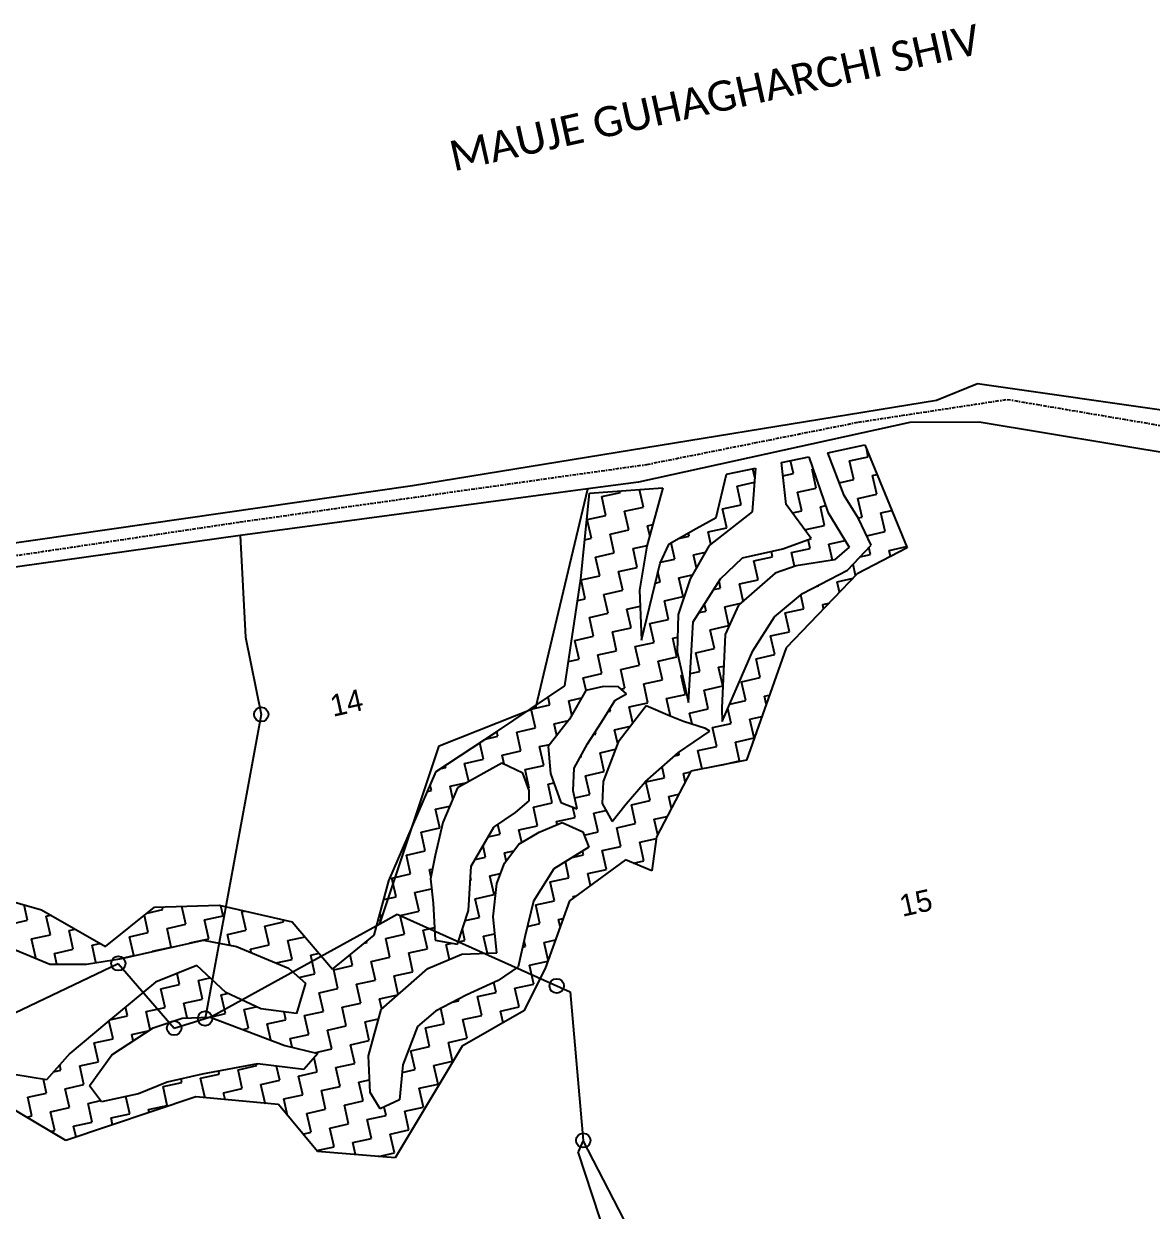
# Model space of a CAD drawing. Header units: metres. Extents: x 308144 to 311379, y 1932438 to 1934417.
# Drawn here: x 309162 to 309641, y 1933913 to 1934417 of the extents above; entities that cross this region are included whole.
import ezdxf

# ---------------------------------------------------------------- set-up
doc = ezdxf.new("R2010")
doc.units = ezdxf.units.M
doc.header["$LTSCALE"] = 0.3
doc.linetypes.add('DASHDOT', pattern=[1, 0.5, -0.25, 0, -0.25])
doc.layers.get('0').update_dxf_attribs({"linetype": 'CONTINUOUS'})
for name, color, linetype in [('POLY_HATCH', 12, 'CONTINUOUS'), ('POLY_PARCEL', 6, 'CONTINUOUS'), ('POLY_ROAD', 30, 'CONTINUOUS'), ('POLY_WATER', 4, 'CONTINUOUS'), ('TEXT_MAPOUT', 7, 'CONTINUOUS'), ('TEXT_PARCEL', 7, 'CONTINUOUS'), ('V_BOUND_STREAM_LINE', 7, 'DASHDOT')]:
    doc.layers.add(name, color=color, linetype=linetype)
doc.styles.add('Legend', font='calibri.ttf')
doc.styles.get("Standard").update_dxf_attribs({"font": ''})
doc.styles.get('Standard').set_extended_font_data('Kruti Dev 050')

msp = doc.modelspace()

# ---------------------------------------------------------------- linework, layer by layer
for centre in [(309262.73, 1934123.62), (309202.05, 1934017.86), (309388.21, 1934008.29), (309238.88, 1933994.47), (309225.76, 1933990.4), (309399.48, 1933942.67)]:
    msp.add_circle(centre, 3.06)
at = {"layer": 'POLY_HATCH'}
for p, q in [((309503.37, 1934234.78), (309519.02, 1934238.1)), ((309510.23, 1934216.68), (309503.37, 1934234.78)), ((309519.02, 1934238.1), (309537.02, 1934194.35)), ((309483.64, 1934230.59), (309495.33, 1934233.07)), ((309485.67, 1934212.86), (309483.64, 1934230.59)), ((309495.33, 1934233.07), (309503.38, 1934209.52)), ((309455.93, 1934207.33), (309460.29, 1934225.62)), ((309460.29, 1934225.62), (309472.69, 1934228.26)), ((309472.69, 1934228.26), (309471.19, 1934209.62)), ((309402.07, 1934217.64), (309433.22, 1934219.87)), ((309433.22, 1934219.87), (309426.55, 1934195.13)), ((309398.39, 1934181.19), (309402.07, 1934217.64)), ((309402.07, 1934217.64), (309402.07, 1934217.64)), ((309516.38, 1934206.8), (309510.23, 1934216.68)), ((309471.19, 1934209.62), (309452.96, 1934195.41)), ((309496.25, 1934198.34), (309485.67, 1934212.86)), ((309503.38, 1934209.52), (309512.34, 1934194.64)), ((309447.41, 1934202.61), (309455.93, 1934207.33)), ((309521.7, 1934195.6), (309516.38, 1934206.8)), ((309435.91, 1934196.1), (309447.41, 1934202.61)), ((309426.55, 1934195.13), (309423.42, 1934176.41)), ((309432.11, 1934187.93), (309435.91, 1934196.1)), ((309452.96, 1934195.41), (309444.87, 1934181.21)), ((309484.27, 1934193.97), (309496.25, 1934198.34)), ((309512.34, 1934194.64), (309506.21, 1934189.32)), ((309511.7, 1934184.92), (309521.7, 1934195.6)), ((309537.02, 1934194.35), (309515.81, 1934183.33)), ((309457.81, 1934181.29), (309467.1, 1934190.13)), ((309467.1, 1934190.13), (309484.27, 1934193.97)), ((309506.21, 1934189.32), (309489.88, 1934186.79)), ((309424.22, 1934155.19), (309432.11, 1934187.93)), ((309489.88, 1934186.79), (309481, 1934183.68)), ((309492.52, 1934175), (309511.7, 1934184.92)), ((309391.65, 1934135.76), (309398.39, 1934181.19)), ((309444.87, 1934181.21), (309439.83, 1934166.01)), ((309446.15, 1934162.92), (309457.81, 1934181.29)), ((309481, 1934183.68), (309465.45, 1934170.07)), ((309515.81, 1934183.33), (309485.63, 1934151.96)), ((309423.42, 1934176.41), (309424.22, 1934155.19)), ((309480.66, 1934165.03), (309492.52, 1934175)), ((309465.45, 1934170.07), (309459.81, 1934157.54)), ((309439.83, 1934166.01), (309439.43, 1934150.15)), ((309471.5, 1934150.59), (309480.66, 1934165.03)), ((309444.23, 1934128.71), (309446.15, 1934162.92)), ((309459.81, 1934157.54), (309458.36, 1934126.25)), ((309439.43, 1934150.15), (309444.23, 1934128.71)), ((309458.49, 1934120.65), (309471.5, 1934150.59)), ((309485.63, 1934151.96), (309468.76, 1934104.27)), ((309362.68, 1934116.25), (309391.65, 1934135.76)), ((309400.51, 1934133.76), (309393.68, 1934121.61)), ((309408.1, 1934135.45), (309400.51, 1934133.76)), ((309414.5, 1934135.29), (309408.1, 1934135.45)), ((309417.82, 1934132.32), (309414.5, 1934135.29)), ((309407.22, 1934120.4), (309413.1, 1934129.68)), ((309413.1, 1934129.68), (309417.82, 1934132.32)), ((309426.25, 1934127.29), (309414.38, 1934111.88)), ((309436.41, 1934122.93), (309426.25, 1934127.29)), ((309458.36, 1934126.25), (309458.49, 1934120.65)), ((309393.68, 1934121.61), (309384.59, 1934110.03)), ((309401.33, 1934111.12), (309407.22, 1934120.4)), ((309442.03, 1934120.62), (309436.41, 1934122.93)), ((309451.38, 1934117.61), (309442.03, 1934120.62)), ((309336.97, 1934099.39), (309362.68, 1934116.25)), ((309439.89, 1934107.39), (309453.17, 1934116.48)), ((309453.17, 1934116.48), (309451.38, 1934117.61)), ((309384.59, 1934110.03), (309385.56, 1934098.58)), ((309395.67, 1934100.84), (309401.33, 1934111.12)), ((309414.38, 1934111.88), (309407.92, 1934095.13)), ((309425.8, 1934095.05), (309439.89, 1934107.39)), ((309468.76, 1934104.27), (309445.19, 1934099.48)), ((309316.93, 1934052.92), (309336.97, 1934099.39)), ((309364.93, 1934102.98), (309346.07, 1934092.39)), ((309373.87, 1934098.61), (309364.93, 1934102.98)), ((309376.58, 1934091.26), (309373.87, 1934098.61)), ((309385.56, 1934098.58), (309389.9, 1934086.28)), ((309395.18, 1934091.18), (309395.67, 1934100.84)), ((309445.19, 1934099.48), (309430.65, 1934071.61)), ((309407.92, 1934095.13), (309407.45, 1934085.84)), ((309417.71, 1934085.59), (309425.8, 1934095.05)), ((309346.07, 1934092.39), (309339.8, 1934077.72)), ((309376.47, 1934086.99), (309376.58, 1934091.26)), ((309396.87, 1934083.6), (309395.18, 1934091.18)), ((309370.69, 1934081.98), (309376.47, 1934086.99)), ((309389.9, 1934086.28), (309396.87, 1934083.6)), ((309407.45, 1934085.84), (309411.73, 1934078.13)), ((309411.73, 1934078.13), (309417.71, 1934085.59)), ((309361.49, 1934075.68), (309370.69, 1934081.98)), ((309339.8, 1934077.72), (309336.56, 1934063.73)), ((309351.9, 1934059.21), (309361.49, 1934075.68)), ((309372.08, 1934068.51), (309380.79, 1934073.61)), ((309380.79, 1934073.61), (309390.51, 1934077.76)), ((309390.51, 1934077.76), (309399.28, 1934073.81)), ((309399.28, 1934073.81), (309401.91, 1934067.31)), ((309366, 1934060.46), (309372.08, 1934068.51)), ((309430.65, 1934071.61), (309428.57, 1934057.15)), ((309336.56, 1934063.73), (309334.55, 1934053.73)), ((309401.91, 1934067.31), (309387.03, 1934058.07)), ((309350.81, 1934040.39), (309351.9, 1934059.21)), ((309362.8, 1934051.86), (309366, 1934060.46)), ((309387.03, 1934058.07), (309378.29, 1934044.29)), ((309417.36, 1934061.88), (309393.7, 1934044.52)), ((309428.57, 1934057.15), (309417.36, 1934061.88)), ((309310.65, 1934029.8), (309316.93, 1934052.92)), ((309334.55, 1934053.73), (309335.8, 1934043.4)), ((309139.99, 1934049.04), (309169.4, 1934040.66)), ((309361.23, 1934037.72), (309362.8, 1934051.86)), ((309335.8, 1934043.4), (309336.66, 1934027.68)), ((309378.29, 1934044.29), (309374.85, 1934029.74)), ((309393.7, 1934044.52), (309383.26, 1934015.64)), ((309169.4, 1934040.66), (309196.58, 1934025.02)), ((309196.58, 1934025.02), (309217.47, 1934041.76)), ((309217.47, 1934041.76), (309244.83, 1934042.58)), ((309244.83, 1934042.58), (309275.89, 1934035.53)), ((309346.05, 1934026.07), (309350.81, 1934040.39)), ((309275.89, 1934035.53), (309293.07, 1934015.49)), ((309362.72, 1934022.29), (309361.23, 1934037.72)), ((309147.01, 1934028.25), (309172.95, 1934017.61)), ((309226.82, 1934025.22), (309238.25, 1934027.78)), ((309238.25, 1934027.78), (309252.18, 1934025.12)), ((309293.07, 1934015.49), (309310.65, 1934029.8)), ((309336.66, 1934027.68), (309346.05, 1934026.07)), ((309374.85, 1934029.74), (309371.9, 1934016.47)), ((309203.53, 1934020.01), (309226.82, 1934025.22)), ((309252.18, 1934025.12), (309274.26, 1934015.84)), ((309172.95, 1934017.61), (309188.53, 1934017.54)), ((309188.53, 1934017.54), (309203.53, 1934020.01)), ((309333.44, 1934015.74), (309347.86, 1934021.73)), ((309347.86, 1934021.73), (309362.72, 1934022.29)), ((309235.35, 1934016.91), (309217.81, 1934009.88)), ((309247.69, 1934005.46), (309235.35, 1934016.91)), ((309274.26, 1934015.84), (309281.47, 1934009.46)), ((309313.68, 1933998.32), (309333.44, 1934015.74)), ((309371.9, 1934016.47), (309363.36, 1934010.62)), ((309383.26, 1934015.64), (309374.23, 1933997.69)), ((309217.81, 1934009.88), (309197.17, 1933992.82)), ((309281.47, 1934009.46), (309277.68, 1933996.61)), ((309363.36, 1934010.62), (309349.76, 1934004.42)), ((309262.57, 1933998.57), (309247.69, 1934005.46)), ((309349.76, 1934004.42), (309336.72, 1933997.56)), ((309277.68, 1933996.61), (309262.57, 1933998.57)), ((309308.25, 1933978.59), (309313.68, 1933998.32)), ((309336.72, 1933997.56), (309329.09, 1933991.13)), ((309374.23, 1933997.69), (309348.11, 1933982.68)), ((309197.17, 1933992.82), (309181.47, 1933979.53)), ((309216.8, 1933990.54), (309229.21, 1933994.66)), ((309229.21, 1933994.66), (309241.12, 1933995.1)), ((309241.12, 1933995.1), (309272.71, 1933983.06)), ((309199.36, 1933979.09), (309216.8, 1933990.54)), ((309329.09, 1933991.13), (309322.9, 1933974.77)), ((309272.71, 1933983.06), (309286.83, 1933979.56)), ((309348.11, 1933982.68), (309319.58, 1933935.27)), ((309181.47, 1933979.53), (309171.51, 1933968.41)), ((309189.87, 1933965.86), (309199.36, 1933979.09)), ((309286.83, 1933979.56), (309280.77, 1933972.87)), ((309308.98, 1933962.99), (309308.25, 1933978.59)), ((309261.14, 1933975.14), (309237.67, 1933970.78)), ((309280.77, 1933972.87), (309261.14, 1933975.14)), ((309322.9, 1933974.77), (309321.5, 1933959.88)), ((309171.51, 1933968.41), (309157.68, 1933970.65)), ((309222.85, 1933967.46), (309210.62, 1933962.5)), ((309237.67, 1933970.78), (309222.85, 1933967.46)), ((309194.96, 1933959), (309189.87, 1933965.86)), ((309210.62, 1933962.5), (309194.96, 1933959)), ((309313.28, 1933956.07), (309308.98, 1933962.99)), ((309179.75, 1933942.59), (309154.62, 1933957.72)), ((309235.01, 1933961.23), (309179.75, 1933942.59)), ((309270.05, 1933957.97), (309235.01, 1933961.23)), ((309286.59, 1933938.02), (309270.05, 1933957.97)), ((309321.5, 1933959.88), (309313.28, 1933956.07)), ((309319.58, 1933935.27), (309286.59, 1933938.02))]:
    msp.add_line(p, q, dxfattribs=at)
at = {"layer": 'POLY_HATCH', "linetype": 'Continuous'}
for p, q in [((309503.55, 1934234.32), (309503.44, 1934234.79)), ((309520.53, 1934233.11), (309519.89, 1934235.99)), ((309488.7, 1934225.99), (309487.48, 1934231.4)), ((309512.57, 1934231.33), (309520.53, 1934233.11)), ((309514.35, 1934223.37), (309512.57, 1934231.33)), ((309472.37, 1934224.28), (309471.53, 1934228.01)), ((309484.28, 1934225), (309488.7, 1934225.99)), ((309496.65, 1934227.77), (309497.11, 1934227.87)), ((309498.44, 1934219.81), (309496.65, 1934227.77)), ((309522.31, 1934225.16), (309524.17, 1934225.57)), ((309524.09, 1934217.2), (309522.31, 1934225.16)), ((309464.82, 1934220.65), (309472.21, 1934222.3)), ((309466.6, 1934212.69), (309464.82, 1934220.65)), ((309490.48, 1934218.03), (309498.44, 1934219.81)), ((309508.21, 1934222), (309514.35, 1934223.37)), ((309407.33, 1934216.14), (309415.29, 1934217.92)), ((309409.11, 1934208.18), (309407.33, 1934216.14)), ((309415.29, 1934217.92), (309415.14, 1934218.58)), ((309425.03, 1934211.74), (309423.37, 1934219.17)), ((309492.26, 1934210.07), (309490.48, 1934218.03)), ((309516.13, 1934215.42), (309524.09, 1934217.2)), ((309517.91, 1934207.46), (309516.13, 1934215.42)), ((309417.07, 1934209.96), (309425.03, 1934211.74)), ((309418.85, 1934202), (309417.07, 1934209.96)), ((309458.64, 1934210.91), (309466.6, 1934212.69)), ((309460.42, 1934202.95), (309458.64, 1934210.91)), ((309488.34, 1934209.2), (309492.26, 1934210.07)), ((309500.22, 1934211.85), (309502.41, 1934212.35)), ((309502, 1934203.9), (309500.22, 1934211.85)), ((309525.87, 1934209.24), (309530.47, 1934210.27)), ((309401.15, 1934206.4), (309409.11, 1934208.18)), ((309402.94, 1934198.44), (309401.15, 1934206.4)), ((309426.81, 1934203.78), (309429.02, 1934204.28)), ((309516.21, 1934207.08), (309517.91, 1934207.46)), ((309527.65, 1934201.28), (309525.87, 1934209.24)), ((309410.89, 1934200.22), (309418.85, 1934202)), ((309412.67, 1934192.26), (309410.89, 1934200.22)), ((309427.75, 1934199.58), (309426.81, 1934203.78)), ((309439.9, 1934198.36), (309444.51, 1934199.39)), ((309444.51, 1934199.39), (309444.19, 1934200.79)), ((309452.47, 1934201.17), (309460.42, 1934202.95)), ((309453.64, 1934195.93), (309452.47, 1934201.17)), ((309494.04, 1934202.12), (309502, 1934203.9)), ((309494.28, 1934201.04), (309494.04, 1934202.12)), ((309519.84, 1934199.53), (309527.65, 1934201.28)), ((309400.07, 1934197.8), (309402.94, 1934198.44)), ((309420.63, 1934194.05), (309426.62, 1934195.38)), ((309438.33, 1934189.65), (309436.78, 1934196.59)), ((309487.86, 1934192.38), (309495.82, 1934194.16)), ((309495.82, 1934194.16), (309494.99, 1934197.88)), ((309503.78, 1934195.94), (309510.64, 1934197.47)), ((309505.29, 1934189.18), (309503.78, 1934195.94)), ((309521.48, 1934191.54), (309520.79, 1934194.62)), ((309529.43, 1934193.32), (309536.77, 1934194.96)), ((309404.72, 1934190.48), (309412.67, 1934192.26)), ((309406.5, 1934182.52), (309404.72, 1934190.48)), ((309422.41, 1934186.09), (309420.63, 1934194.05)), ((309432.28, 1934188.29), (309438.33, 1934189.65)), ((309446.29, 1934191.43), (309451.34, 1934192.56)), ((309447.53, 1934185.88), (309446.29, 1934191.43)), ((309471.95, 1934188.81), (309479.9, 1934190.6)), ((309479.9, 1934190.6), (309479.39, 1934192.88)), ((309489.17, 1934186.54), (309487.86, 1934192.38)), ((309516.95, 1934190.53), (309521.48, 1934191.54)), ((309530.02, 1934190.72), (309529.43, 1934193.32)), ((309414.46, 1934184.31), (309422.41, 1934186.09)), ((309416.24, 1934176.35), (309414.46, 1934184.31)), ((309432.15, 1934179.91), (309431.2, 1934184.17)), ((309463.81, 1934186.99), (309463.99, 1934187.03)), ((309463.99, 1934187.03), (309463.96, 1934187.14)), ((309473.73, 1934180.86), (309471.95, 1934188.81)), ((309515.12, 1934182.61), (309514.04, 1934187.42)), ((309398.54, 1934180.74), (309406.5, 1934182.52)), ((309400.32, 1934172.79), (309398.54, 1934180.74)), ((309430.06, 1934179.44), (309432.15, 1934179.91)), ((309440.11, 1934181.69), (309445.88, 1934182.98)), ((309441.89, 1934173.73), (309440.11, 1934181.69)), ((309457.81, 1934177.29), (309457.15, 1934180.25)), ((309465.77, 1934179.07), (309473.73, 1934180.86)), ((309467.4, 1934171.77), (309465.77, 1934179.07)), ((309507.34, 1934180.02), (309514.07, 1934181.53)), ((309508.34, 1934175.57), (309507.34, 1934180.02)), ((309408.28, 1934174.57), (309416.24, 1934176.35)), ((309410.06, 1934166.61), (309408.28, 1934174.57)), ((309454.86, 1934176.63), (309457.81, 1934177.29)), ((309493.2, 1934168.5), (309491.87, 1934174.46)), ((309498.33, 1934178.01), (309499.38, 1934178.24)), ((309499.38, 1934178.24), (309499.32, 1934178.52)), ((309397.04, 1934172.05), (309400.32, 1934172.79)), ((309418.02, 1934168.39), (309423.67, 1934169.65)), ((309433.93, 1934171.95), (309441.89, 1934173.73)), ((309435.72, 1934163.99), (309433.93, 1934171.95)), ((309451.63, 1934167.55), (309450.97, 1934170.51)), ((309459.59, 1934169.34), (309466.34, 1934170.85)), ((309461.37, 1934161.38), (309459.59, 1934169.34)), ((309501.16, 1934170.28), (309503.82, 1934170.88)), ((309501.56, 1934168.52), (309501.16, 1934170.28)), ((309402.1, 1934164.83), (309410.06, 1934166.61)), ((309403.88, 1934156.87), (309402.1, 1934164.83)), ((309419.8, 1934160.43), (309418.02, 1934168.39)), ((309427.76, 1934162.21), (309435.72, 1934163.99)), ((309448.68, 1934166.89), (309451.63, 1934167.55)), ((309485.25, 1934166.72), (309493.2, 1934168.5)), ((309487.03, 1934158.76), (309485.25, 1934166.72)), ((309411.84, 1934158.65), (309419.8, 1934160.43)), ((309429.54, 1934154.25), (309427.76, 1934162.21)), ((309453.41, 1934159.6), (309461.37, 1934161.38)), ((309455.19, 1934151.64), (309453.41, 1934159.6)), ((309395.92, 1934155.09), (309403.88, 1934156.87)), ((309397.7, 1934147.13), (309395.92, 1934155.09)), ((309413.62, 1934150.69), (309411.84, 1934158.65)), ((309421.58, 1934152.47), (309429.54, 1934154.25)), ((309437.5, 1934156.03), (309439.59, 1934156.5)), ((309439.28, 1934148.08), (309437.5, 1934156.03)), ((309479.07, 1934156.98), (309487.03, 1934158.76)), ((309480.85, 1934149.02), (309479.07, 1934156.98)), ((309405.66, 1934148.91), (309413.62, 1934150.69)), ((309407.44, 1934140.95), (309405.66, 1934148.91)), ((309423.36, 1934144.51), (309421.58, 1934152.47)), ((309447.24, 1934149.86), (309455.19, 1934151.64)), ((309449.02, 1934141.9), (309447.24, 1934149.86)), ((309472.89, 1934147.24), (309480.85, 1934149.02)), ((309393.19, 1934146.12), (309397.7, 1934147.13)), ((309415.4, 1934142.73), (309423.36, 1934144.51)), ((309431.32, 1934146.3), (309439.28, 1934148.08)), ((309433.1, 1934138.34), (309431.32, 1934146.3)), ((309456.98, 1934143.68), (309459.19, 1934144.17)), ((309458.76, 1934135.72), (309456.98, 1934143.68)), ((309474.67, 1934139.28), (309472.89, 1934147.24)), ((309399.49, 1934139.17), (309407.44, 1934140.95)), ((309400.69, 1934133.79), (309399.49, 1934139.17)), ((309417.18, 1934134.77), (309415.4, 1934142.73)), ((309441.06, 1934140.12), (309441.65, 1934140.25)), ((309442.84, 1934132.16), (309441.06, 1934140.12)), ((309444.92, 1934140.98), (309449.02, 1934141.9)), ((309466.71, 1934137.5), (309474.67, 1934139.28)), ((309415.5, 1934134.4), (309417.18, 1934134.77)), ((309425.14, 1934136.56), (309433.1, 1934138.34)), ((309426.92, 1934128.6), (309425.14, 1934136.56)), ((309450.8, 1934133.94), (309458.76, 1934135.72)), ((309452.58, 1934125.98), (309450.8, 1934133.94)), ((309468.5, 1934129.54), (309466.71, 1934137.5)), ((309385.35, 1934127.65), (309384.6, 1934131.01)), ((309393.31, 1934129.43), (309398.77, 1934130.65)), ((309394.66, 1934123.37), (309393.31, 1934129.43)), ((309418.96, 1934126.82), (309426.92, 1934128.6)), ((309434.88, 1934130.38), (309442.84, 1934132.16)), ((309436.56, 1934122.87), (309434.88, 1934130.38)), ((309461.69, 1934128.02), (309468.5, 1934129.54)), ((309476.45, 1934131.32), (309478.49, 1934131.78)), ((309477.18, 1934128.08), (309476.45, 1934131.32)), ((309377.39, 1934125.87), (309385.35, 1934127.65)), ((309379.17, 1934117.91), (309377.39, 1934125.87)), ((309410.02, 1934124.81), (309411.01, 1934125.04)), ((309411.01, 1934125.04), (309410.79, 1934126.02)), ((309420.52, 1934119.86), (309418.96, 1934126.82)), ((309444.62, 1934124.2), (309452.58, 1934125.98)), ((309445.68, 1934119.44), (309444.62, 1934124.2)), ((309462.32, 1934119.8), (309460.89, 1934126.18)), ((309387.13, 1934119.69), (309393.24, 1934121.06)), ((309388.25, 1934114.7), (309387.13, 1934119.69)), ((309412.79, 1934117.08), (309419.55, 1934118.59)), ((309454.36, 1934118.02), (309462.32, 1934119.8)), ((309470.28, 1934121.59), (309475.28, 1934122.7)), ((309472.06, 1934113.63), (309470.28, 1934121.59)), ((309357.98, 1934113.17), (309363.26, 1934114.35)), ((309363.26, 1934114.35), (309362.81, 1934116.34)), ((309371.21, 1934116.13), (309379.17, 1934117.91)), ((309373, 1934108.17), (309371.21, 1934116.13)), ((309403.84, 1934115.07), (309404.83, 1934115.3)), ((309404.83, 1934115.3), (309404.61, 1934116.29)), ((309414.11, 1934111.17), (309412.79, 1934117.08)), ((309456.14, 1934110.07), (309454.36, 1934118.02)), ((309464.1, 1934111.85), (309472.06, 1934113.63)), ((309357.08, 1934104.61), (309355.52, 1934111.56)), ((309380.95, 1934109.95), (309385.29, 1934110.92)), ((309382.73, 1934101.99), (309380.95, 1934109.95)), ((309406.61, 1934107.34), (309413.2, 1934108.81)), ((309448.18, 1934108.28), (309456.14, 1934110.07)), ((309465.88, 1934103.89), (309464.1, 1934111.85)), ((309349.12, 1934102.83), (309357.08, 1934104.61)), ((309365.04, 1934106.39), (309373, 1934108.17)), ((309365.91, 1934102.5), (309365.04, 1934106.39)), ((309398.21, 1934105.46), (309398.65, 1934105.56)), ((309398.65, 1934105.56), (309398.54, 1934106.05)), ((309408.39, 1934099.38), (309406.61, 1934107.34)), ((309438.42, 1934106.1), (309440.22, 1934106.5)), ((309440.22, 1934106.5), (309440.01, 1934107.47)), ((309449.94, 1934100.44), (309448.18, 1934108.28)), ((309457.92, 1934102.11), (309465.88, 1934103.89)), ((309338.63, 1934100.48), (309341.16, 1934101.05)), ((309341.16, 1934101.05), (309340.95, 1934102)), ((309350.86, 1934095.08), (309349.12, 1934102.83)), ((309374.78, 1934100.21), (309382.73, 1934101.99)), ((309376.56, 1934092.26), (309374.78, 1934100.21)), ((309400.43, 1934097.6), (309408.39, 1934099.38)), ((309434.05, 1934096.76), (309433.02, 1934101.37)), ((309442, 1934098.55), (309445.06, 1934099.23)), ((309442.81, 1934094.93), (309442, 1934098.55)), ((309457.93, 1934102.07), (309457.92, 1934102.11)), ((309334.98, 1934091.31), (309334.47, 1934093.6)), ((309342.94, 1934093.09), (309350.22, 1934094.72)), ((309384.52, 1934094.04), (309386.97, 1934094.59)), ((309386.3, 1934086.08), (309384.52, 1934094.04)), ((309402.21, 1934089.64), (309400.43, 1934097.6)), ((309426.09, 1934094.98), (309434.05, 1934096.76)), ((309427.87, 1934087.02), (309426.09, 1934094.98)), ((309333.33, 1934090.94), (309334.98, 1934091.31)), ((309344.12, 1934087.83), (309342.94, 1934093.09)), ((309376.24, 1934092.18), (309376.56, 1934092.26)), ((309395.84, 1934088.21), (309402.21, 1934089.64)), ((309435.83, 1934088.81), (309440.12, 1934089.77)), ((309436.97, 1934083.72), (309435.83, 1934088.81)), ((309336.77, 1934083.35), (309342.78, 1934084.7)), ((309338.55, 1934075.39), (309336.77, 1934083.35)), ((309378.34, 1934084.3), (309386.3, 1934086.08)), ((309380.12, 1934076.34), (309378.34, 1934084.3)), ((309396.04, 1934079.9), (309395.05, 1934084.3)), ((309419.91, 1934085.24), (309427.87, 1934087.02)), ((309421.69, 1934077.29), (309419.91, 1934085.24)), ((309388.08, 1934078.12), (309396.04, 1934079.9)), ((309388.36, 1934076.84), (309388.08, 1934078.12)), ((309403.99, 1934081.68), (309409.12, 1934082.83)), ((309405.78, 1934073.72), (309403.99, 1934081.68)), ((309429.65, 1934079.07), (309435.18, 1934080.3)), ((309431.12, 1934072.51), (309429.65, 1934079.07)), ((309330.59, 1934073.61), (309338.55, 1934075.39)), ((309332.37, 1934065.65), (309330.59, 1934073.61)), ((309364.2, 1934072.78), (309363.28, 1934076.91)), ((309372.16, 1934074.56), (309380.12, 1934076.34)), ((309373.35, 1934069.26), (309372.16, 1934074.56)), ((309399.85, 1934072.4), (309405.78, 1934073.72)), ((309413.73, 1934075.5), (309421.69, 1934077.29)), ((309415.51, 1934067.55), (309413.73, 1934075.5)), ((309359.14, 1934071.64), (309364.2, 1934072.78)), ((309423.47, 1934069.33), (309430.54, 1934070.91)), ((309425.25, 1934061.37), (309423.47, 1934069.33)), ((309324.41, 1934063.87), (309332.37, 1934065.65)), ((309326.19, 1934055.91), (309324.41, 1934063.87)), ((309353.55, 1934062.04), (309358.03, 1934063.04)), ((309358.03, 1934063.04), (309356.94, 1934067.87)), ((309365.98, 1934064.82), (309369.97, 1934065.71)), ((309366.74, 1934061.44), (309365.98, 1934064.82)), ((309394.84, 1934062.92), (309399.6, 1934063.98)), ((309399.6, 1934063.98), (309399.23, 1934065.64)), ((309407.56, 1934065.77), (309415.51, 1934067.55)), ((309409.34, 1934057.81), (309407.56, 1934065.77)), ((309334.15, 1934057.69), (309335.4, 1934057.97)), ((309393.42, 1934054.25), (309391.89, 1934061.09)), ((309420.89, 1934060.39), (309425.25, 1934061.37)), ((309318.23, 1934054.13), (309326.19, 1934055.91)), ((309320.01, 1934046.17), (309318.23, 1934054.13)), ((309334.78, 1934054.88), (309334.15, 1934057.69)), ((309351.55, 1934053.23), (309351.85, 1934053.3)), ((309351.85, 1934053.3), (309351.62, 1934054.33)), ((309359.81, 1934055.08), (309364.38, 1934056.1)), ((309361.59, 1934047.12), (309359.81, 1934055.08)), ((309385.46, 1934052.46), (309393.42, 1934054.25)), ((309401.38, 1934056.03), (309409.34, 1934057.81)), ((309402.51, 1934050.98), (309401.38, 1934056.03)), ((309327.97, 1934047.96), (309335.06, 1934049.54)), ((309329.75, 1934040), (309327.97, 1934047.96)), ((309387.24, 1934044.51), (309385.46, 1934052.46)), ((309314.78, 1934045), (309320.01, 1934046.17)), ((309353.63, 1934045.34), (309361.59, 1934047.12)), ((309355.41, 1934037.38), (309353.63, 1934045.34)), ((309379.28, 1934042.72), (309387.24, 1934044.51)), ((309395.2, 1934046.29), (309396.51, 1934046.58)), ((309395.33, 1934045.71), (309395.2, 1934046.29)), ((309163.46, 1934036.21), (309162, 1934042.77)), ((309171.42, 1934037.99), (309173.31, 1934038.41)), ((309173.2, 1934030.03), (309171.42, 1934037.99)), ((309214.78, 1934030.98), (309213.14, 1934038.29)), ((309214.32, 1934039.23), (309220.95, 1934040.72)), ((309220.95, 1934040.72), (309220.7, 1934041.86)), ((309230.69, 1934034.54), (309229, 1934042.11)), ((309238.65, 1934036.32), (309246.61, 1934038.1)), ((309246.61, 1934038.1), (309245.65, 1934042.39)), ((309254.57, 1934039.89), (309255.64, 1934040.13)), ((309256.35, 1934031.93), (309254.57, 1934039.89)), ((309313.84, 1934036.44), (309313.21, 1934039.24)), ((309321.8, 1934038.22), (309329.75, 1934040)), ((309323.58, 1934030.26), (309321.8, 1934038.22)), ((309381.07, 1934034.77), (309379.28, 1934042.72)), ((309155.51, 1934034.43), (309163.46, 1934036.21)), ((309222.73, 1934032.76), (309230.69, 1934034.54)), ((309224.51, 1934024.8), (309222.73, 1934032.76)), ((309240.43, 1934028.36), (309238.65, 1934036.32)), ((309264.31, 1934033.71), (309272.26, 1934035.49)), ((309266.09, 1934025.75), (309264.31, 1934033.71)), ((309272.26, 1934035.49), (309272.06, 1934036.4)), ((309312.36, 1934036.1), (309313.84, 1934036.44)), ((309331.53, 1934032.04), (309336.36, 1934033.12)), ((309349.36, 1934036.03), (309355.41, 1934037.38)), ((309375.75, 1934033.58), (309381.07, 1934034.77)), ((309389.02, 1934036.55), (309390.98, 1934036.98)), ((309389.71, 1934033.48), (309389.02, 1934036.55)), ((309165.24, 1934028.25), (309173.2, 1934030.03)), ((309167.03, 1934020.29), (309165.24, 1934028.25)), ((309181.16, 1934031.81), (309183.76, 1934032.4)), ((309182.94, 1934023.86), (309181.16, 1934031.81)), ((309206.82, 1934029.2), (309214.78, 1934030.98)), ((309208.6, 1934021.24), (309206.82, 1934029.2)), ((309232.47, 1934026.58), (309240.43, 1934028.36)), ((309248.39, 1934030.15), (309256.35, 1934031.93)), ((309249.4, 1934025.65), (309248.39, 1934030.15)), ((309274.05, 1934027.53), (309281.35, 1934029.16)), ((309315.62, 1934028.48), (309323.58, 1934030.26)), ((309317.4, 1934020.52), (309315.62, 1934028.48)), ((309333.32, 1934024.08), (309331.53, 1934032.04)), ((309349.23, 1934027.64), (309348.16, 1934032.43)), ((309357.19, 1934029.42), (309361.93, 1934030.48)), ((309358.82, 1934022.14), (309357.19, 1934029.42)), ((309382.85, 1934026.81), (309387.69, 1934027.89)), ((309174.98, 1934022.08), (309182.94, 1934023.86)), ((309190.9, 1934025.64), (309194.22, 1934026.38)), ((309192.56, 1934018.21), (309190.9, 1934025.64)), ((309216.56, 1934023.02), (309224.51, 1934024.8)), ((309216.58, 1934022.93), (309216.56, 1934023.02)), ((309232.49, 1934026.49), (309232.47, 1934026.58)), ((309258.13, 1934023.97), (309266.09, 1934025.75)), ((309258.46, 1934022.48), (309258.13, 1934023.97)), ((309275.83, 1934019.57), (309274.05, 1934027.53)), ((309306.52, 1934026.44), (309307.66, 1934026.7)), ((309307.66, 1934026.7), (309307.53, 1934027.27)), ((309325.36, 1934022.3), (309333.32, 1934024.08)), ((309341.27, 1934025.86), (309343.87, 1934026.44)), ((309342.68, 1934019.58), (309341.27, 1934025.86)), ((309346.36, 1934027), (309349.23, 1934027.64)), ((309373.74, 1934024.77), (309374.89, 1934025.03)), ((309374.89, 1934025.03), (309374.34, 1934027.47)), ((309384.55, 1934019.21), (309382.85, 1934026.81)), ((309166.62, 1934020.2), (309167.03, 1934020.29)), ((309175.99, 1934017.6), (309174.98, 1934022.08)), ((309201.91, 1934019.74), (309208.6, 1934021.24)), ((309269.02, 1934018.05), (309275.83, 1934019.57)), ((309283.78, 1934021.35), (309287.36, 1934022.15)), ((309285.57, 1934013.39), (309283.78, 1934021.35)), ((309301.48, 1934016.96), (309300.46, 1934021.51)), ((309309.44, 1934018.74), (309317.4, 1934020.52)), ((309311.22, 1934010.78), (309309.44, 1934018.74)), ((309327.14, 1934014.34), (309325.36, 1934022.3)), ((309376.67, 1934017.07), (309384.4, 1934018.8)), ((309228.08, 1934008.89), (309227.03, 1934013.57)), ((309278.75, 1934011.87), (309285.57, 1934013.39)), ((309293.52, 1934015.18), (309301.48, 1934016.96)), ((309295.31, 1934007.22), (309293.52, 1934015.18)), ((309319.18, 1934012.56), (309327.14, 1934014.34)), ((309320.94, 1934004.72), (309319.18, 1934012.56)), ((309378.45, 1934009.11), (309376.67, 1934017.07)), ((309220.12, 1934007.11), (309228.08, 1934008.89)), ((309236.04, 1934010.67), (309240.9, 1934011.76)), ((309237.82, 1934002.71), (309236.04, 1934010.67)), ((309303.26, 1934009), (309311.22, 1934010.78)), ((309305.04, 1934001.04), (309303.26, 1934009)), ((309362.53, 1934005.55), (309361.58, 1934009.81)), ((309370.49, 1934007.33), (309378.45, 1934009.11)), ((309221.9, 1933999.15), (309220.12, 1934007.11)), ((309229.86, 1934000.93), (309237.82, 1934002.71)), ((309245.77, 1934004.49), (309248.47, 1934005.09)), ((309247.56, 1933996.53), (309245.77, 1934004.49)), ((309287.35, 1934005.44), (309295.31, 1934007.22)), ((309289.13, 1933997.48), (309287.35, 1934005.44)), ((309313, 1934002.82), (309320.76, 1934004.56)), ((309313.96, 1933998.56), (309313, 1934002.82)), ((309346.62, 1934001.99), (309346.46, 1934002.69)), ((309354.58, 1934003.77), (309362.53, 1934005.55)), ((309356.36, 1933995.81), (309354.58, 1934003.77)), ((309372.27, 1933999.37), (309370.49, 1934007.33)), ((309205.98, 1933995.59), (309205.13, 1933999.4)), ((309213.94, 1933997.37), (309221.9, 1933999.15)), ((309231.24, 1933994.73), (309229.86, 1934000.93)), ((309255.51, 1933998.31), (309260.64, 1933999.46)), ((309257.29, 1933990.35), (309255.51, 1933998.31)), ((309281.17, 1933995.7), (309289.13, 1933997.48)), ((309297.09, 1933999.26), (309305.04, 1934001.04)), ((309298.87, 1933991.3), (309297.09, 1933999.26)), ((309340.44, 1933992.25), (309338.98, 1933998.76)), ((309344.03, 1934001.41), (309346.62, 1934001.99)), ((309364.31, 1933997.59), (309372.27, 1933999.37)), ((309365.42, 1933992.63), (309364.31, 1933997.59)), ((309199.81, 1933985.85), (309198.08, 1933993.57)), ((309198.49, 1933993.91), (309205.98, 1933995.59)), ((309215.64, 1933989.78), (309213.94, 1933997.37)), ((309241.13, 1933995.09), (309247.56, 1933996.53)), ((309265.25, 1933992.14), (309273.21, 1933993.92)), ((309273.21, 1933993.92), (309272.46, 1933997.29)), ((309282.95, 1933987.74), (309281.17, 1933995.7)), ((309306.83, 1933993.08), (309312.6, 1933994.37)), ((309308.61, 1933985.12), (309306.83, 1933993.08)), ((309348.4, 1933994.03), (309356.36, 1933995.81)), ((309350.18, 1933986.07), (309348.4, 1933994.03)), ((309207.76, 1933987.63), (309214.73, 1933989.19)), ((309208.35, 1933985), (309207.76, 1933987.63)), ((309254.95, 1933989.83), (309257.29, 1933990.35)), ((309266.78, 1933985.32), (309265.25, 1933992.14)), ((309274.99, 1933985.96), (309282.95, 1933987.74)), ((309290.91, 1933989.52), (309298.87, 1933991.3)), ((309292.69, 1933981.56), (309290.91, 1933989.52)), ((309332.48, 1933990.47), (309340.44, 1933992.25)), ((309334.26, 1933982.51), (309332.48, 1933990.47)), ((309191.85, 1933984.06), (309199.81, 1933985.85)), ((309193.63, 1933976.11), (309191.85, 1933984.06)), ((309275.81, 1933982.29), (309274.99, 1933985.96)), ((309300.65, 1933983.34), (309308.61, 1933985.12)), ((309302.43, 1933975.38), (309300.65, 1933983.34)), ((309326.3, 1933980.73), (309334.26, 1933982.51)), ((309342.22, 1933984.29), (309350.18, 1933986.07)), ((309344, 1933976.33), (309342.22, 1933984.29)), ((309286.51, 1933971.82), (309285.19, 1933977.75)), ((309285.36, 1933979.92), (309292.69, 1933981.56)), ((309328.09, 1933972.77), (309326.3, 1933980.73)), ((309174.59, 1933971.85), (309177.71, 1933972.54)), ((309177.71, 1933972.54), (309177.21, 1933974.77)), ((309185.67, 1933974.33), (309193.63, 1933976.11)), ((309187.45, 1933966.37), (309185.67, 1933974.33)), ((309252.9, 1933972.66), (309260.86, 1933974.44)), ((309254.68, 1933964.7), (309252.9, 1933972.66)), ((309260.86, 1933974.44), (309260.72, 1933975.06)), ((309270.6, 1933968.26), (309269.27, 1933974.2)), ((309294.47, 1933973.6), (309302.43, 1933975.38)), ((309296.25, 1933965.64), (309294.47, 1933973.6)), ((309322.59, 1933971.54), (309328.09, 1933972.77)), ((309336.04, 1933974.55), (309344, 1933976.33)), ((309337.82, 1933966.59), (309336.04, 1933974.55)), ((309171.53, 1933962.81), (309170.23, 1933968.62)), ((309221.06, 1933965.53), (309229.02, 1933967.31)), ((309229.02, 1933967.31), (309228.7, 1933968.77)), ((309236.98, 1933969.09), (309244.94, 1933970.88)), ((309238.76, 1933961.14), (309236.98, 1933969.09)), ((309244.94, 1933970.88), (309244.67, 1933972.08)), ((309262.64, 1933966.48), (309270.6, 1933968.26)), ((309278.55, 1933970.04), (309286.51, 1933971.82)), ((309280.34, 1933962.08), (309278.55, 1933970.04)), ((309304.21, 1933967.43), (309308.72, 1933968.44)), ((309305.99, 1933959.47), (309304.21, 1933967.43)), ((309163.58, 1933961.02), (309171.53, 1933962.81)), ((309179.49, 1933964.59), (309187.45, 1933966.37)), ((309181.27, 1933956.63), (309179.49, 1933964.59)), ((309222.85, 1933957.57), (309221.06, 1933965.53)), ((309246.72, 1933962.92), (309254.68, 1933964.7)), ((309247.36, 1933960.08), (309246.72, 1933962.92)), ((309264.42, 1933958.52), (309262.64, 1933966.48)), ((309272.38, 1933960.3), (309280.34, 1933962.08)), ((309288.29, 1933963.86), (309296.25, 1933965.64)), ((309290.07, 1933955.91), (309288.29, 1933963.86)), ((309321.79, 1933963), (309321.91, 1933963.03)), ((309321.91, 1933963.03), (309321.83, 1933963.39)), ((309329.87, 1933964.81), (309337.82, 1933966.59)), ((309331.65, 1933956.85), (309329.87, 1933964.81)), ((309165.36, 1933953.07), (309163.58, 1933961.02)), ((309189.23, 1933958.41), (309194.52, 1933959.59)), ((309191.01, 1933950.45), (309189.23, 1933958.41)), ((309206.93, 1933954.01), (309205.3, 1933961.31)), ((309214.89, 1933955.79), (309222.85, 1933957.57)), ((309237.95, 1933960.96), (309238.76, 1933961.14)), ((309264.33, 1933958.5), (309264.42, 1933958.52)), ((309273.95, 1933953.26), (309272.38, 1933960.3)), ((309298.03, 1933957.69), (309305.99, 1933959.47)), ((309299.81, 1933949.73), (309298.03, 1933957.69)), ((309163.16, 1933952.58), (309165.36, 1933953.07)), ((309173.31, 1933954.85), (309181.27, 1933956.63)), ((309175.1, 1933946.89), (309173.31, 1933954.85)), ((309198.97, 1933952.23), (309206.93, 1933954.01)), ((309199.63, 1933949.29), (309198.97, 1933952.23)), ((309215.17, 1933954.54), (309214.89, 1933955.79)), ((309282.12, 1933954.12), (309290.07, 1933955.91)), ((309283.9, 1933946.17), (309282.12, 1933954.12)), ((309307.77, 1933951.51), (309315.73, 1933953.29)), ((309315.73, 1933953.29), (309314.94, 1933956.84)), ((309323.69, 1933955.07), (309331.65, 1933956.85)), ((309325.47, 1933947.11), (309323.69, 1933955.07)), ((309183.05, 1933948.67), (309191.01, 1933950.45)), ((309184.09, 1933944.05), (309183.05, 1933948.67)), ((309291.86, 1933947.95), (309299.81, 1933949.73)), ((309293.64, 1933939.99), (309291.86, 1933947.95)), ((309309.55, 1933943.55), (309307.77, 1933951.51)), ((309317.51, 1933945.33), (309325.47, 1933947.11)), ((309173.28, 1933946.48), (309175.1, 1933946.89)), ((309280.47, 1933945.4), (309283.9, 1933946.17)), ((309301.59, 1933941.77), (309309.55, 1933943.55)), ((309319.29, 1933937.37), (309317.51, 1933945.33)), ((309286.32, 1933938.35), (309293.64, 1933939.99)), ((309302.73, 1933936.68), (309301.59, 1933941.77)), ((309312.53, 1933935.86), (309319.29, 1933937.37))]:
    msp.add_line(p, q, dxfattribs=at)
at = {"layer": 'POLY_PARCEL'}
for p, q in [((309379.32, 1934126.57), (309401.41, 1934219.39)), ((309253.73, 1934199.62), (309256.05, 1934156.4)), ((309256.05, 1934156.4), (309262.73, 1934123.62)), ((309262.73, 1934123.62), (309238.88, 1933994.47)), ((309338.27, 1934110.24), (309379.32, 1934126.57)), ((309313.1, 1934034.74), (309338.27, 1934110.24)), ((309313.1, 1934034.74), (309320.41, 1934038.77)), ((309320.41, 1934038.77), (309393.87, 1934005.74)), ((309241.84, 1933995.39), (309313.1, 1934034.74)), ((309151.93, 1933993.93), (309202.05, 1934017.86)), ((309202.05, 1934017.86), (309225.76, 1933990.4)), ((309393.87, 1934005.74), (309399.48, 1933942.67)), ((309225.76, 1933990.4), (309238.88, 1933994.47)), ((309238.88, 1933994.47), (309241.84, 1933995.39))]:
    msp.add_line(p, q, dxfattribs=at)
at = {"layer": 'POLY_ROAD'}
for p, q in [((309399.48, 1933942.67), (309397.29, 1933937.87)), ((309461.82, 1933822.34), (309399.48, 1933942.67)), ((309412.26, 1933892.48), (309397.29, 1933937.87))]:
    msp.add_line(p, q, dxfattribs=at)
at = {"layer": 'POLY_WATER'}
for p, q in [((309549.47, 1934257.07), (309566.95, 1934264.27)), ((309566.95, 1934264.27), (309757.88, 1934236.88)), ((309326.95, 1934220.82), (309549.47, 1934257.07)), ((309538.16, 1934247.61), (309423.01, 1934222.29)), ((309567.54, 1934247.83), (309538.16, 1934247.61)), ((309695.74, 1934226.48), (309567.54, 1934247.83)), ((309107.86, 1934189.29), (309326.95, 1934220.82)), ((309401.41, 1934219.39), (309253.73, 1934199.62)), ((309423.01, 1934222.29), (309401.41, 1934219.39)), ((309253.73, 1934199.62), (309106.49, 1934178.93))]:
    msp.add_line(p, q, dxfattribs=at)
at = {"layer": 'V_BOUND_STREAM_LINE', "ltscale": 10}
for p, q in [((309516.31, 1934247.79), (309579.49, 1934257.46)), ((309579.49, 1934257.46), (309648.8, 1934245.7)), ((309426.53, 1934229.84), (309516.31, 1934247.79)), ((309253.67, 1934205.38), (309426.53, 1934229.84)), ((309110.89, 1934184), (309253.67, 1934205.38))]:
    msp.add_line(p, q, dxfattribs=at)

# ---------------------------------------------------------------- texts
at = {"layer": 'TEXT_MAPOUT', "style": 'Legend'}
msp.add_text('MAUJE GUHAGHARCHI SHIV', height=12.8428, rotation=12.6142, dxfattribs=at).set_placement((309344.41, 1934354.26))
at = {"layer": 'TEXT_PARCEL'}
for s, p in [('14', (309293.23, 1934122.59)), ('15', (309535, 1934037.63))]:
    msp.add_text(s, height=9.247, rotation=12.6142, dxfattribs=at).set_placement(p)

doc.saveas('drawing.dxf')
